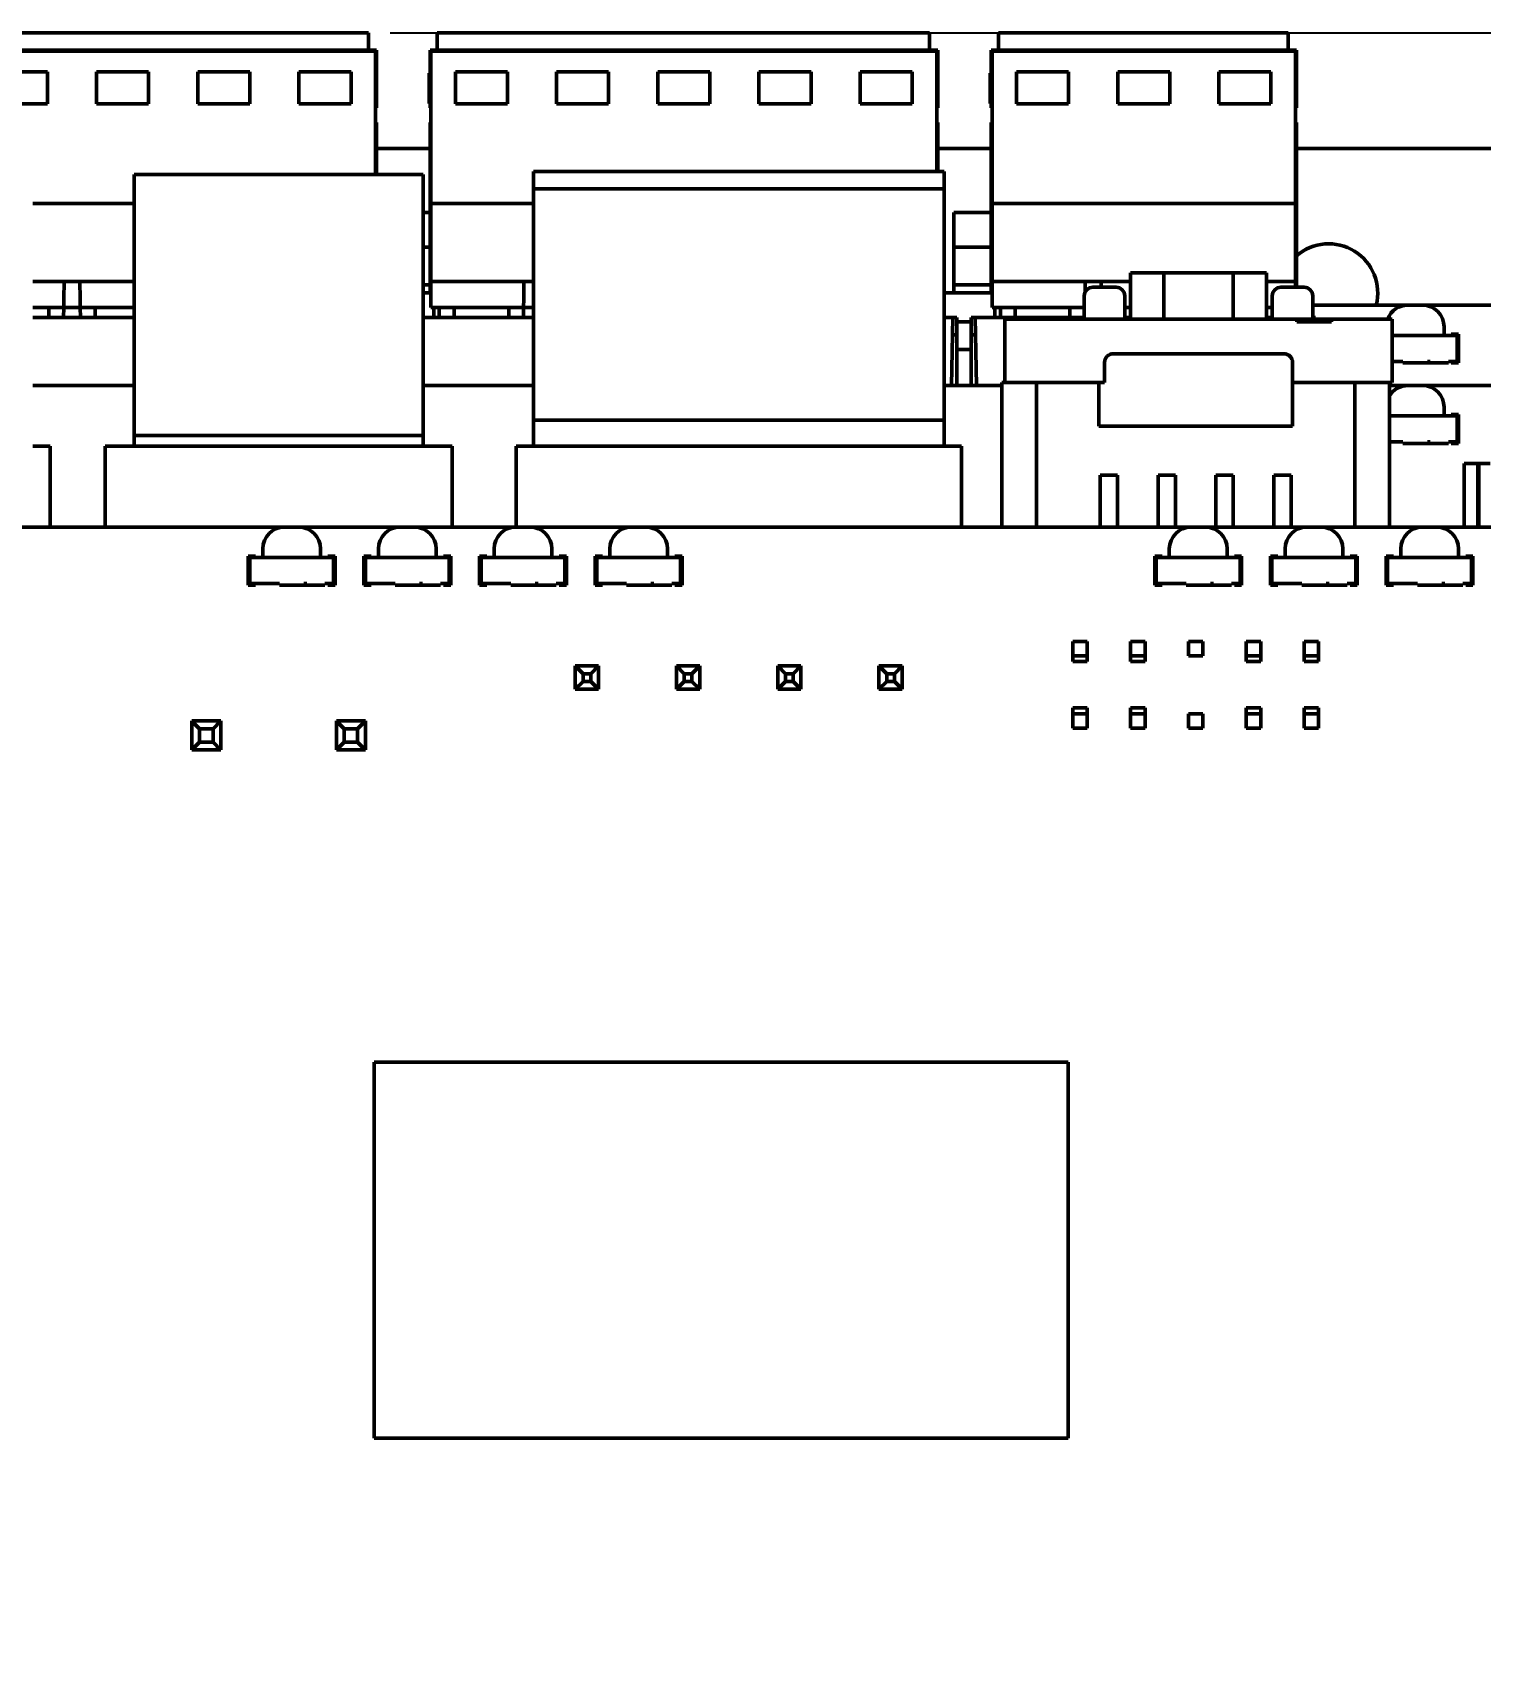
# Model space of a CAD drawing. Header units: millimetres. Extents: x 3137 to 5094, y 789 to 1822.
# Drawn here: x 3795.6 to 3845.6, y 1377.9 to 1434.6 of the extents above; entities that cross this region are included whole.
import ezdxf

# ---------------------------------------------------------------- set-up
doc = ezdxf.new("R2010")
doc.units = ezdxf.units.MM
doc.header["$LTSCALE"] = 1.8
doc.layers.add('외형선(ISO)', color=7, linetype='Continuous', lineweight=50)
doc.layers.add('치수(ISO)', color=7, linetype='Continuous', lineweight=25)
doc.styles.add('레이블 문자 (JIS)', font='')
doc.styles.get('레이블 문자 (JIS)').set_extended_font_data('Gulim')
doc.dimstyles.new('복사 대상기본값 (JIS)', dxfattribs={"dimscale": 1.5, "dimtxt": 3, "dimasz": 2, "dimexe": 1, "dimexo": 0.5, "dimgap": 0.8, "dimtad": 1, "dimdsep": 46, "dimtxsty": '레이블 문자 (JIS)', "dimblk": 'Filled-1', "dimcen": 0.09, "dimdle": 10, "dimclrd": 256, "dimclre": 256, "dimclrt": 256, "dimazin": 2, "dimtfac": 0.666667, "dimtmove": 0, "dimatfit": 3, "dimldrblk": 'OPEN', "dimfxl": 1, "dimtolj": 1, "dimtzin": 0, "dimlwd": -1, "dimlwe": -1, "dimarcsym": 0})

# ---------------------------------------------------------------- blocks, each defined once
blk = doc.blocks.new('Filled-1')
at = {"color": 0}
for p, q in [((0, 0), (-1, 0.1)), ((-1, 0.1), (-1, -0.1)), ((-1, 0), (0, 0)), ((-1, -0.1), (0, 0))]:
    blk.add_line(p, q, dxfattribs=at)
at = {"color": 0, "flags": 128}
blk.add_lwpolyline([(-1, -0.1), (0, 0), (-1, 0.1), (-1, -0.1)], dxfattribs=at)
at = {"color": 0}
blk.add_solid([(-1, -0.1), (0, 0), (-1, 0.1), (-1, -0.1)], dxfattribs=at)
blk = doc.blocks.new('*D730')
at = {"layer": 'Defpoints', "color": 0}
for p in [(3807.193, 1434.58), (3854.188, 1324.681), (3890.823, 1324.681)]:
    blk.add_point(p, dxfattribs=at)
at = {"layer": '치수(ISO)'}
for p, q in [((3807.943, 1434.58), (3892.323, 1434.58)), ((3890.823, 1431.58), (3890.823, 1327.681)), ((3854.938, 1324.681), (3892.323, 1324.681))]:
    blk.add_line(p, q, dxfattribs=at)
at = {"layer": '치수(ISO)', "linetype": 'ByBlock', "xscale": 3, "yscale": 3, "zscale": 3}
for p, rotation in [((3890.823, 1434.58), 90), ((3890.823, 1324.681), 270)]:
    blk.add_blockref('Filled-1', p, dxfattribs=dict(at, rotation=rotation))
at = {"layer": '치수(ISO)', "insert": (3880.113, 1379.63), "char_height": 15, "attachment_point": 5, "rotation": 90, "style": '레이블 문자 (JIS)'}
blk.add_mtext('\\A1;109.9', dxfattribs=at)
blk = doc.blocks.new('_Open')
at = {"color": 0, "linetype": 'ByBlock', "lineweight": -2}
for p, q in [((-1, 0.167), (0, 0)), ((-1, -0.167), (0, 0)), ((0, 0), (-1, 0))]:
    blk.add_line(p, q, dxfattribs=at)

msp = doc.modelspace()

# ---------------------------------------------------------------- linework, layer by layer
at = {"layer": '외형선(ISO)'}
for p, q in [((3807.193, 1434.58), (3786.668, 1434.58)), ((3807.193, 1434.58), (3807.193, 1434.28)), ((3809.573, 1434.58), (3809.573, 1434.28)), ((3826.598, 1434.58), (3809.573, 1434.58)), ((3826.598, 1434.58), (3826.598, 1434.28)), ((3828.978, 1434.58), (3828.978, 1434.28)), ((3839.003, 1434.58), (3828.978, 1434.58)), ((3839.003, 1434.58), (3839.003, 1434.28)), ((3807.443, 1433.98), (3786.448, 1433.98)), ((3807.443, 1433.949), (3786.448, 1433.949)), ((3807.193, 1434.28), (3807.193, 1433.98)), ((3807.443, 1433.98), (3807.443, 1433.949)), ((3807.473, 1433.98), (3807.443, 1433.98)), ((3807.443, 1429.681), (3807.443, 1433.949)), ((3807.473, 1432.481), (3807.473, 1433.98)), ((3809.353, 1433.98), (3809.323, 1433.98)), ((3809.323, 1433.98), (3809.323, 1432.481)), ((3826.848, 1433.98), (3809.353, 1433.98)), ((3809.353, 1433.98), (3809.353, 1433.949)), ((3826.848, 1433.949), (3809.353, 1433.949)), ((3809.353, 1433.949), (3809.353, 1428.681)), ((3809.573, 1434.28), (3809.573, 1433.98)), ((3826.598, 1434.28), (3826.598, 1433.98)), ((3826.848, 1433.98), (3826.848, 1433.949)), ((3826.878, 1433.98), (3826.848, 1433.98)), ((3826.848, 1429.781), (3826.848, 1433.949)), ((3826.878, 1432.481), (3826.878, 1433.98)), ((3828.758, 1433.98), (3828.728, 1433.98)), ((3828.728, 1433.98), (3828.728, 1432.481)), ((3839.253, 1433.98), (3828.758, 1433.98)), ((3828.758, 1433.98), (3828.758, 1433.949)), ((3839.253, 1433.949), (3828.758, 1433.949)), ((3828.758, 1433.949), (3828.758, 1428.681)), ((3828.978, 1434.28), (3828.978, 1433.98)), ((3839.003, 1434.28), (3839.003, 1433.98)), ((3839.253, 1433.98), (3839.253, 1433.949)), ((3839.283, 1433.98), (3839.253, 1433.98)), ((3839.253, 1428.681), (3839.253, 1433.949)), ((3839.283, 1432.481), (3839.283, 1433.98)), ((3794.293, 1433.234), (3796.093, 1433.234)), ((3796.093, 1433.234), (3796.093, 1432.128)), ((3797.793, 1433.234), (3799.593, 1433.234)), ((3797.793, 1432.128), (3797.793, 1433.234)), ((3799.593, 1433.234), (3799.593, 1432.128)), ((3801.293, 1433.234), (3803.093, 1433.234)), ((3801.293, 1432.128), (3801.293, 1433.234)), ((3803.093, 1433.234), (3803.093, 1432.128)), ((3804.793, 1433.234), (3806.593, 1433.234)), ((3804.793, 1432.128), (3804.793, 1433.234)), ((3806.593, 1433.234), (3806.593, 1432.128)), ((3809.293, 1433.18), (3809.293, 1432.98)), ((3809.323, 1433.18), (3809.293, 1433.18)), ((3809.293, 1432.98), (3809.293, 1432.333)), ((3810.203, 1432.128), (3810.203, 1433.234)), ((3810.203, 1433.234), (3811.998, 1433.234)), ((3811.998, 1433.234), (3811.998, 1432.128)), ((3813.698, 1433.234), (3815.498, 1433.234)), ((3813.698, 1432.128), (3813.698, 1433.234)), ((3815.498, 1433.234), (3815.498, 1432.128)), ((3817.198, 1433.234), (3818.998, 1433.234)), ((3817.198, 1432.128), (3817.198, 1433.234)), ((3818.998, 1433.234), (3818.998, 1432.128)), ((3820.698, 1433.234), (3822.498, 1433.234)), ((3820.698, 1432.128), (3820.698, 1433.234)), ((3822.498, 1433.234), (3822.498, 1432.128)), ((3824.198, 1433.234), (3825.998, 1433.234)), ((3824.198, 1432.128), (3824.198, 1433.234)), ((3825.998, 1433.234), (3825.998, 1432.128)), ((3828.698, 1433.18), (3828.698, 1432.98)), ((3828.728, 1433.18), (3828.698, 1433.18)), ((3828.698, 1432.98), (3828.698, 1432.333)), ((3829.608, 1432.128), (3829.608, 1433.234)), ((3829.608, 1433.234), (3831.403, 1433.234)), ((3831.403, 1433.234), (3831.403, 1432.128)), ((3833.103, 1433.234), (3834.903, 1433.234)), ((3833.103, 1432.128), (3833.103, 1433.234)), ((3834.903, 1433.234), (3834.903, 1432.128)), ((3836.603, 1433.234), (3838.403, 1433.234)), ((3836.603, 1432.128), (3836.603, 1433.234)), ((3838.403, 1433.234), (3838.403, 1432.128)), ((3807.473, 1432.481), (3807.443, 1432.481)), ((3807.473, 1432.481), (3807.473, 1431.981)), ((3809.293, 1432.333), (3809.293, 1432.133)), ((3809.353, 1432.481), (3809.323, 1432.481)), ((3809.323, 1431.981), (3809.323, 1432.481)), ((3826.878, 1432.481), (3826.848, 1432.481)), ((3826.878, 1432.481), (3826.878, 1431.981)), ((3828.698, 1432.333), (3828.698, 1432.133)), ((3828.758, 1432.481), (3828.728, 1432.481)), ((3828.728, 1431.981), (3828.728, 1432.481)), ((3839.283, 1432.481), (3839.253, 1432.481)), ((3839.283, 1432.481), (3839.283, 1431.981)), ((3796.093, 1432.128), (3794.293, 1432.128)), ((3799.593, 1432.128), (3797.793, 1432.128)), ((3803.093, 1432.128), (3801.293, 1432.128)), ((3806.593, 1432.128), (3804.793, 1432.128)), ((3807.473, 1431.981), (3807.443, 1431.981)), ((3809.323, 1432.133), (3809.293, 1432.133)), ((3809.353, 1431.981), (3809.323, 1431.981)), ((3811.998, 1432.128), (3810.203, 1432.128)), ((3815.498, 1432.128), (3813.698, 1432.128)), ((3818.998, 1432.128), (3817.198, 1432.128)), ((3822.498, 1432.128), (3820.698, 1432.128)), ((3825.998, 1432.128), (3824.198, 1432.128)), ((3826.878, 1431.981), (3826.848, 1431.981)), ((3828.728, 1432.133), (3828.698, 1432.133)), ((3828.758, 1431.981), (3828.728, 1431.981)), ((3831.403, 1432.128), (3829.608, 1432.128)), ((3834.903, 1432.128), (3833.103, 1432.128)), ((3838.403, 1432.128), (3836.603, 1432.128)), ((3839.283, 1431.981), (3839.253, 1431.981)), ((3807.443, 1431.481), (3807.473, 1431.481)), ((3807.473, 1430.981), (3807.473, 1431.481)), ((3809.323, 1431.481), (3809.323, 1430.981)), ((3809.323, 1431.481), (3809.353, 1431.481)), ((3826.848, 1431.481), (3826.878, 1431.481)), ((3826.878, 1430.981), (3826.878, 1431.481)), ((3828.728, 1431.481), (3828.728, 1430.981)), ((3828.728, 1431.481), (3828.758, 1431.481)), ((3839.253, 1431.481), (3839.283, 1431.481)), ((3839.283, 1430.981), (3839.283, 1431.481)), ((3807.473, 1430.981), (3807.473, 1429.681)), ((3809.323, 1430.581), (3807.473, 1430.581)), ((3809.323, 1426.081), (3809.323, 1430.981)), ((3826.878, 1430.981), (3826.878, 1429.781)), ((3828.728, 1430.581), (3826.878, 1430.581)), ((3828.728, 1426.081), (3828.728, 1430.981)), ((3839.283, 1430.981), (3839.283, 1426.081)), ((3852.096, 1430.581), (3839.283, 1430.581)), ((3799.088, 1429.681), (3799.088, 1420.651)), ((3799.088, 1429.681), (3809.088, 1429.681)), ((3809.088, 1420.651), (3809.088, 1429.681)), ((3812.898, 1429.781), (3812.898, 1429.481)), ((3827.098, 1429.781), (3812.898, 1429.781)), ((3812.898, 1429.481), (3812.898, 1429.181)), ((3827.098, 1429.781), (3827.098, 1429.481)), ((3827.098, 1429.481), (3827.098, 1429.181)), ((3812.898, 1429.181), (3812.898, 1421.181)), ((3827.098, 1429.181), (3812.898, 1429.181)), ((3827.098, 1429.181), (3827.098, 1421.181)), ((3799.088, 1428.681), (3795.588, 1428.681)), ((3809.088, 1428.361), (3809.323, 1428.361)), ((3812.898, 1428.681), (3809.353, 1428.681)), ((3809.353, 1428.681), (3809.353, 1426)), ((3827.438, 1428.361), (3828.728, 1428.361)), ((3827.438, 1427.161), (3827.438, 1428.361)), ((3839.253, 1428.681), (3828.758, 1428.681)), ((3828.758, 1428.681), (3828.758, 1426)), ((3839.253, 1426), (3839.253, 1428.681)), ((3809.088, 1427.161), (3809.323, 1427.161)), ((3827.438, 1427.161), (3828.728, 1427.161)), ((3827.438, 1425.861), (3827.438, 1427.161)), ((3799.088, 1425.981), (3795.588, 1425.981)), ((3796.66, 1425.381), (3796.668, 1425.981)), ((3797.218, 1425.981), (3797.226, 1425.381)), ((3809.323, 1425.581), (3809.323, 1426.081)), ((3809.353, 1426), (3809.353, 1425.981)), ((3812.898, 1425.981), (3809.353, 1425.981)), ((3809.353, 1425.981), (3809.353, 1425.381)), ((3812.565, 1425.381), (3812.573, 1425.981)), ((3828.728, 1425.581), (3828.728, 1426.081)), ((3828.758, 1426), (3828.758, 1425.981)), ((3833.548, 1425.981), (3828.758, 1425.981)), ((3828.758, 1425.981), (3828.758, 1425.381)), ((3831.973, 1425.6), (3831.978, 1425.981)), ((3832.528, 1425.981), (3832.531, 1425.781)), ((3833.548, 1424.681), (3833.548, 1426.281)), ((3834.698, 1426.281), (3833.548, 1426.281)), ((3834.698, 1424.681), (3834.698, 1426.281)), ((3837.098, 1426.281), (3834.698, 1426.281)), ((3837.098, 1424.681), (3837.098, 1426.281)), ((3838.248, 1426.281), (3837.098, 1426.281)), ((3838.248, 1424.681), (3838.248, 1426.281)), ((3839.253, 1425.981), (3838.248, 1425.981)), ((3839.253, 1426), (3839.253, 1425.981)), ((3839.253, 1425.781), (3839.253, 1425.981)), ((3839.283, 1425.781), (3839.283, 1426.081)), ((3809.323, 1425.861), (3809.088, 1425.861)), ((3809.088, 1425.581), (3809.353, 1425.581)), ((3809.353, 1425.581), (3809.323, 1425.581)), ((3827.098, 1425.581), (3828.758, 1425.581)), ((3827.438, 1425.861), (3828.728, 1425.861)), ((3827.438, 1425.861), (3827.438, 1425.581)), ((3828.758, 1425.581), (3828.728, 1425.581)), ((3831.948, 1424.681), (3831.948, 1425.481)), ((3833.048, 1425.781), (3832.248, 1425.781)), ((3833.348, 1424.681), (3833.348, 1425.481)), ((3838.448, 1424.681), (3838.448, 1425.481)), ((3838.748, 1425.781), (3839.548, 1425.781)), ((3839.848, 1424.681), (3839.848, 1425.481)), ((3796.656, 1425.081), (3795.588, 1425.081)), ((3796.142, 1425.081), (3796.142, 1424.731)), ((3796.651, 1424.731), (3796.656, 1425.081)), ((3796.656, 1425.081), (3796.66, 1425.381)), ((3797.23, 1425.081), (3796.656, 1425.081)), ((3797.226, 1425.381), (3797.23, 1425.081)), ((3797.23, 1425.081), (3797.235, 1424.731)), ((3799.088, 1425.081), (3797.23, 1425.081)), ((3797.744, 1425.081), (3797.744, 1424.731)), ((3809.353, 1425.381), (3809.353, 1425.081)), ((3812.561, 1425.081), (3809.353, 1425.081)), ((3809.453, 1424.731), (3809.453, 1425.081)), ((3809.64, 1425.081), (3809.645, 1424.731)), ((3810.154, 1425.081), (3810.154, 1424.731)), ((3812.047, 1425.081), (3812.047, 1424.731)), ((3812.556, 1424.731), (3812.561, 1425.081)), ((3812.561, 1425.081), (3812.565, 1425.381)), ((3812.898, 1425.081), (3812.561, 1425.081)), ((3828.758, 1425.381), (3828.758, 1425.081)), ((3831.948, 1425.081), (3828.758, 1425.081)), ((3828.858, 1424.731), (3828.858, 1425.081)), ((3829.045, 1425.081), (3829.05, 1424.731)), ((3829.559, 1425.081), (3829.559, 1424.731)), ((3831.452, 1425.081), (3831.452, 1424.731)), ((3833.548, 1425.081), (3833.348, 1425.081)), ((3838.448, 1425.081), (3838.248, 1425.081)), ((3843.138, 1425.161), (3839.848, 1425.161)), ((3843.138, 1425.161), (3843.638, 1425.161)), ((3847.638, 1425.161), (3843.638, 1425.161)), ((3795.588, 1424.731), (3799.088, 1424.731)), ((3809.088, 1424.731), (3812.898, 1424.731)), ((3827.098, 1424.731), (3827.398, 1424.731)), ((3827.357, 1422.381), (3827.398, 1424.731)), ((3827.538, 1424.731), (3827.398, 1424.731)), ((3827.538, 1424.731), (3827.538, 1424.131)), ((3827.538, 1424.581), (3828.038, 1424.581)), ((3828.038, 1424.731), (3828.038, 1424.131)), ((3828.177, 1424.731), (3828.038, 1424.731)), ((3828.177, 1424.731), (3828.218, 1422.381)), ((3828.177, 1424.731), (3831.948, 1424.731)), ((3829.198, 1422.481), (3829.198, 1424.681)), ((3830.098, 1424.681), (3829.198, 1424.681)), ((3839.298, 1424.681), (3830.098, 1424.681)), ((3833.348, 1424.731), (3833.548, 1424.731)), ((3838.248, 1424.731), (3838.448, 1424.731)), ((3839.898, 1424.681), (3839.298, 1424.681)), ((3839.298, 1424.681), (3839.298, 1424.581)), ((3839.298, 1424.581), (3840.498, 1424.581)), ((3839.938, 1424.731), (3839.848, 1424.731)), ((3840.498, 1424.681), (3839.898, 1424.681)), ((3839.898, 1424.681), (3839.898, 1424.581)), ((3839.938, 1424.731), (3839.938, 1424.681)), ((3841.698, 1424.681), (3840.498, 1424.681)), ((3840.498, 1424.681), (3840.498, 1424.581)), ((3842.598, 1424.681), (3841.698, 1424.681)), ((3842.598, 1424.681), (3842.598, 1422.481)), ((3844.388, 1424.411), (3844.388, 1424.111)), ((3827.538, 1424.131), (3827.388, 1424.131)), ((3827.538, 1424.131), (3827.538, 1422.381)), ((3828.038, 1424.131), (3828.038, 1422.381)), ((3828.188, 1424.131), (3828.038, 1424.131)), ((3842.598, 1424.111), (3844.638, 1424.111)), ((3844.638, 1424.161), (3844.638, 1424.111)), ((3844.638, 1424.161), (3844.888, 1424.161)), ((3844.838, 1424.111), (3844.638, 1424.111)), ((3844.838, 1423.211), (3844.838, 1424.111)), ((3844.888, 1424.161), (3844.888, 1423.161)), ((3827.538, 1423.625), (3828.038, 1423.625)), ((3832.648, 1422.481), (3832.648, 1423.181)), ((3838.848, 1423.481), (3832.948, 1423.481)), ((3839.148, 1422.481), (3839.148, 1423.181)), ((3842.966, 1423.211), (3842.598, 1423.211)), ((3842.966, 1423.161), (3842.966, 1423.211)), ((3842.966, 1423.161), (3843.81, 1423.161)), ((3843.911, 1423.211), (3843.81, 1423.211)), ((3843.81, 1423.211), (3843.81, 1423.161)), ((3843.911, 1423.161), (3843.81, 1423.161)), ((3843.911, 1423.161), (3843.911, 1423.211)), ((3844.538, 1423.161), (3843.911, 1423.161)), ((3844.638, 1423.211), (3844.538, 1423.211)), ((3844.538, 1423.211), (3844.538, 1423.161)), ((3844.638, 1423.211), (3844.638, 1423.161)), ((3844.638, 1423.211), (3844.838, 1423.211)), ((3844.888, 1423.161), (3844.638, 1423.161)), ((3799.088, 1422.381), (3795.588, 1422.381)), ((3812.898, 1422.381), (3809.088, 1422.381)), ((3829.098, 1422.381), (3827.098, 1422.381)), ((3829.098, 1422.481), (3829.098, 1417.481)), ((3829.098, 1422.481), (3830.298, 1422.481)), ((3830.298, 1422.481), (3830.298, 1417.481)), ((3832.448, 1422.481), (3830.298, 1422.481)), ((3832.448, 1422.481), (3832.448, 1420.981)), ((3832.648, 1422.481), (3832.448, 1422.481)), ((3841.298, 1422.481), (3839.148, 1422.481)), ((3839.148, 1422.481), (3839.148, 1420.981)), ((3841.298, 1422.481), (3841.298, 1417.481)), ((3841.298, 1422.481), (3842.498, 1422.481)), ((3842.498, 1422.481), (3842.498, 1417.481)), ((3842.498, 1422.481), (3842.598, 1422.481)), ((3843.138, 1422.381), (3842.498, 1422.381)), ((3843.138, 1422.381), (3843.638, 1422.381)), ((3847.638, 1422.381), (3843.638, 1422.381)), ((3844.388, 1421.631), (3844.388, 1421.331)), ((3827.098, 1421.181), (3812.898, 1421.181)), ((3812.898, 1421.181), (3812.898, 1420.581)), ((3827.098, 1421.181), (3827.098, 1420.581)), ((3832.448, 1420.981), (3839.148, 1420.981)), ((3842.498, 1421.331), (3844.638, 1421.331)), ((3844.638, 1421.381), (3844.638, 1421.331)), ((3844.638, 1421.381), (3844.888, 1421.381)), ((3844.838, 1421.331), (3844.638, 1421.331)), ((3844.838, 1420.431), (3844.838, 1421.331)), ((3844.888, 1421.381), (3844.888, 1420.381)), ((3799.088, 1420.651), (3809.088, 1420.651)), ((3799.088, 1420.281), (3799.088, 1420.651)), ((3809.088, 1420.651), (3809.088, 1420.281)), ((3812.898, 1420.581), (3812.898, 1420.281)), ((3827.098, 1420.581), (3827.098, 1420.281)), ((3842.966, 1420.431), (3842.498, 1420.431)), ((3842.966, 1420.381), (3842.966, 1420.431)), ((3842.966, 1420.381), (3843.81, 1420.381)), ((3843.911, 1420.431), (3843.81, 1420.431)), ((3843.81, 1420.431), (3843.81, 1420.381)), ((3843.911, 1420.381), (3843.81, 1420.381)), ((3843.911, 1420.381), (3843.911, 1420.431)), ((3844.538, 1420.381), (3843.911, 1420.381)), ((3844.638, 1420.431), (3844.538, 1420.431)), ((3844.538, 1420.431), (3844.538, 1420.381)), ((3844.638, 1420.431), (3844.638, 1420.381)), ((3844.638, 1420.431), (3844.838, 1420.431)), ((3844.888, 1420.381), (3844.638, 1420.381)), ((3796.188, 1420.281), (3795.588, 1420.281)), ((3796.188, 1417.481), (3796.188, 1420.281)), ((3798.088, 1420.281), (3810.088, 1420.281)), ((3798.088, 1420.281), (3798.088, 1417.481)), ((3810.088, 1420.281), (3810.088, 1417.481)), ((3812.898, 1420.281), (3812.298, 1420.281)), ((3812.298, 1420.281), (3812.298, 1417.481)), ((3827.098, 1420.281), (3812.898, 1420.281)), ((3827.698, 1420.281), (3827.098, 1420.281)), ((3827.698, 1417.481), (3827.698, 1420.281)), ((3832.498, 1419.281), (3832.498, 1417.481)), ((3832.498, 1419.281), (3833.098, 1419.281)), ((3833.098, 1419.281), (3833.098, 1417.481)), ((3834.498, 1419.281), (3834.498, 1417.481)), ((3834.498, 1419.281), (3835.098, 1419.281)), ((3835.098, 1419.281), (3835.098, 1417.481)), ((3836.498, 1419.281), (3836.498, 1417.481)), ((3836.498, 1419.281), (3837.098, 1419.281)), ((3837.098, 1419.281), (3837.098, 1417.481)), ((3838.498, 1419.281), (3838.498, 1417.481)), ((3838.498, 1419.281), (3839.098, 1419.281)), ((3839.098, 1419.281), (3839.098, 1417.481)), ((3845.089, 1419.681), (3845.089, 1417.481)), ((3845.089, 1419.681), (3845.208, 1419.681)), ((3845.561, 1419.681), (3845.208, 1419.681)), ((3845.561, 1419.681), (3845.561, 1417.481)), ((3845.561, 1419.681), (3845.589, 1419.681)), ((3845.589, 1419.681), (3845.589, 1417.481)), ((3845.589, 1419.681), (3845.985, 1419.681)), ((3804.288, 1417.481), (3764.388, 1417.481)), ((3804.288, 1417.481), (3804.788, 1417.481)), ((3808.288, 1417.481), (3804.788, 1417.481)), ((3808.288, 1417.481), (3808.788, 1417.481)), ((3812.288, 1417.481), (3808.788, 1417.481)), ((3812.288, 1417.481), (3812.788, 1417.481)), ((3816.288, 1417.481), (3812.788, 1417.481)), ((3816.288, 1417.481), (3816.788, 1417.481)), ((3835.638, 1417.481), (3816.788, 1417.481)), ((3835.638, 1417.481), (3836.138, 1417.481)), ((3839.638, 1417.481), (3836.138, 1417.481)), ((3839.638, 1417.481), (3840.138, 1417.481)), ((3843.638, 1417.481), (3840.138, 1417.481)), ((3843.638, 1417.481), (3844.138, 1417.481)), ((3844.886, 1417.481), (3844.137, 1417.481)), ((3847.638, 1417.481), (3844.138, 1417.481)), ((3844.886, 1417.481), (3845.492, 1417.481)), ((3845.492, 1417.481), (3845.492, 1417.481)), ((3803.038, 1415.481), (3803.038, 1416.481)), ((3803.038, 1416.481), (3803.288, 1416.481)), ((3803.288, 1416.431), (3803.088, 1416.431)), ((3803.088, 1416.431), (3803.088, 1415.531)), ((3803.288, 1416.431), (3803.288, 1416.481)), ((3803.288, 1416.431), (3805.788, 1416.431)), ((3803.538, 1416.431), (3803.538, 1416.731)), ((3805.538, 1416.731), (3805.538, 1416.431)), ((3805.788, 1416.481), (3805.788, 1416.431)), ((3805.788, 1416.481), (3806.038, 1416.481)), ((3805.988, 1416.431), (3805.788, 1416.431)), ((3805.988, 1415.531), (3805.988, 1416.431)), ((3806.038, 1416.481), (3806.038, 1415.481)), ((3807.038, 1415.481), (3807.038, 1416.481)), ((3807.038, 1416.481), (3807.288, 1416.481)), ((3807.288, 1416.431), (3807.088, 1416.431)), ((3807.088, 1416.431), (3807.088, 1415.531)), ((3807.288, 1416.431), (3807.288, 1416.481)), ((3807.288, 1416.431), (3809.788, 1416.431)), ((3807.538, 1416.431), (3807.538, 1416.731)), ((3809.538, 1416.731), (3809.538, 1416.431)), ((3809.788, 1416.481), (3809.788, 1416.431)), ((3809.788, 1416.481), (3810.038, 1416.481)), ((3809.988, 1416.431), (3809.788, 1416.431)), ((3809.988, 1415.531), (3809.988, 1416.431)), ((3810.038, 1416.481), (3810.038, 1415.481)), ((3811.038, 1415.481), (3811.038, 1416.481)), ((3811.038, 1416.481), (3811.288, 1416.481)), ((3811.288, 1416.431), (3811.088, 1416.431)), ((3811.088, 1416.431), (3811.088, 1415.531)), ((3811.288, 1416.431), (3811.288, 1416.481)), ((3811.288, 1416.431), (3813.788, 1416.431)), ((3811.538, 1416.431), (3811.538, 1416.731)), ((3813.538, 1416.731), (3813.538, 1416.431)), ((3813.788, 1416.481), (3813.788, 1416.431)), ((3813.788, 1416.481), (3814.038, 1416.481)), ((3813.988, 1416.431), (3813.788, 1416.431)), ((3813.988, 1415.531), (3813.988, 1416.431)), ((3814.038, 1416.481), (3814.038, 1415.481)), ((3815.038, 1415.481), (3815.038, 1416.481)), ((3815.038, 1416.481), (3815.288, 1416.481)), ((3815.288, 1416.431), (3815.088, 1416.431)), ((3815.088, 1416.431), (3815.088, 1415.531)), ((3815.288, 1416.431), (3815.288, 1416.481)), ((3815.288, 1416.431), (3817.788, 1416.431)), ((3815.538, 1416.431), (3815.538, 1416.731)), ((3817.538, 1416.731), (3817.538, 1416.431)), ((3817.788, 1416.481), (3817.788, 1416.431)), ((3817.788, 1416.481), (3818.038, 1416.481)), ((3817.988, 1416.431), (3817.788, 1416.431)), ((3817.988, 1415.531), (3817.988, 1416.431)), ((3818.038, 1416.481), (3818.038, 1415.481)), ((3834.388, 1415.481), (3834.388, 1416.481)), ((3834.388, 1416.481), (3834.638, 1416.481)), ((3834.638, 1416.431), (3834.438, 1416.431)), ((3834.438, 1416.431), (3834.438, 1415.531)), ((3834.638, 1416.431), (3834.638, 1416.481)), ((3834.638, 1416.431), (3837.138, 1416.431)), ((3834.888, 1416.431), (3834.888, 1416.731)), ((3836.888, 1416.731), (3836.888, 1416.431)), ((3837.138, 1416.481), (3837.138, 1416.431)), ((3837.138, 1416.481), (3837.388, 1416.481)), ((3837.338, 1416.431), (3837.138, 1416.431)), ((3837.338, 1415.531), (3837.338, 1416.431)), ((3837.388, 1416.481), (3837.388, 1415.481)), ((3838.388, 1415.481), (3838.388, 1416.481)), ((3838.388, 1416.481), (3838.638, 1416.481)), ((3838.638, 1416.431), (3838.438, 1416.431)), ((3838.438, 1416.431), (3838.438, 1415.531)), ((3838.638, 1416.431), (3838.638, 1416.481)), ((3838.638, 1416.431), (3841.138, 1416.431)), ((3838.888, 1416.431), (3838.888, 1416.731)), ((3840.888, 1416.731), (3840.888, 1416.431)), ((3841.138, 1416.481), (3841.138, 1416.431)), ((3841.138, 1416.481), (3841.388, 1416.481)), ((3841.338, 1416.431), (3841.138, 1416.431)), ((3841.338, 1415.531), (3841.338, 1416.431)), ((3841.388, 1416.481), (3841.388, 1415.481)), ((3842.388, 1415.481), (3842.388, 1416.481)), ((3842.388, 1416.481), (3842.638, 1416.481)), ((3842.638, 1416.431), (3842.438, 1416.431)), ((3842.438, 1416.431), (3842.438, 1415.531)), ((3842.638, 1416.431), (3842.638, 1416.481)), ((3842.638, 1416.431), (3845.138, 1416.431)), ((3842.888, 1416.431), (3842.888, 1416.731)), ((3844.888, 1416.731), (3844.888, 1416.431)), ((3845.138, 1416.481), (3845.138, 1416.431)), ((3845.138, 1416.481), (3845.388, 1416.481)), ((3845.338, 1416.431), (3845.138, 1416.431)), ((3845.338, 1415.531), (3845.338, 1416.431)), ((3845.388, 1416.481), (3845.388, 1415.481)), ((3803.288, 1415.481), (3803.038, 1415.481)), ((3803.088, 1415.531), (3803.288, 1415.531)), ((3803.288, 1415.481), (3803.288, 1415.531)), ((3804.116, 1415.531), (3803.288, 1415.531)), ((3804.116, 1415.481), (3804.116, 1415.531)), ((3804.116, 1415.481), (3804.96, 1415.481)), ((3805.061, 1415.531), (3804.96, 1415.531)), ((3804.96, 1415.531), (3804.96, 1415.481)), ((3805.061, 1415.481), (3804.96, 1415.481)), ((3805.061, 1415.481), (3805.061, 1415.531)), ((3805.688, 1415.481), (3805.061, 1415.481)), ((3805.788, 1415.531), (3805.688, 1415.531)), ((3805.688, 1415.531), (3805.688, 1415.481)), ((3805.788, 1415.531), (3805.788, 1415.481)), ((3805.788, 1415.531), (3805.988, 1415.531)), ((3806.038, 1415.481), (3805.788, 1415.481)), ((3807.288, 1415.481), (3807.038, 1415.481)), ((3807.088, 1415.531), (3807.288, 1415.531)), ((3807.288, 1415.481), (3807.288, 1415.531)), ((3808.116, 1415.531), (3807.288, 1415.531)), ((3808.116, 1415.481), (3808.116, 1415.531)), ((3808.116, 1415.481), (3808.96, 1415.481)), ((3809.061, 1415.531), (3808.96, 1415.531)), ((3808.96, 1415.531), (3808.96, 1415.481)), ((3809.061, 1415.481), (3808.96, 1415.481)), ((3809.061, 1415.481), (3809.061, 1415.531)), ((3809.688, 1415.481), (3809.061, 1415.481)), ((3809.788, 1415.531), (3809.688, 1415.531)), ((3809.688, 1415.531), (3809.688, 1415.481)), ((3809.788, 1415.531), (3809.788, 1415.481)), ((3809.788, 1415.531), (3809.988, 1415.531)), ((3810.038, 1415.481), (3809.788, 1415.481)), ((3811.288, 1415.481), (3811.038, 1415.481)), ((3811.088, 1415.531), (3811.288, 1415.531)), ((3811.288, 1415.481), (3811.288, 1415.531)), ((3812.116, 1415.531), (3811.288, 1415.531)), ((3812.116, 1415.481), (3812.116, 1415.531)), ((3812.116, 1415.481), (3812.96, 1415.481)), ((3813.061, 1415.531), (3812.96, 1415.531)), ((3812.96, 1415.531), (3812.96, 1415.481)), ((3813.061, 1415.481), (3812.96, 1415.481)), ((3813.061, 1415.481), (3813.061, 1415.531)), ((3813.688, 1415.481), (3813.061, 1415.481)), ((3813.788, 1415.531), (3813.688, 1415.531)), ((3813.688, 1415.531), (3813.688, 1415.481)), ((3813.788, 1415.531), (3813.788, 1415.481)), ((3813.788, 1415.531), (3813.988, 1415.531)), ((3814.038, 1415.481), (3813.788, 1415.481)), ((3815.288, 1415.481), (3815.038, 1415.481)), ((3815.088, 1415.531), (3815.288, 1415.531)), ((3815.288, 1415.481), (3815.288, 1415.531)), ((3816.116, 1415.531), (3815.288, 1415.531)), ((3816.116, 1415.481), (3816.116, 1415.531)), ((3816.116, 1415.481), (3816.96, 1415.481)), ((3817.061, 1415.531), (3816.96, 1415.531)), ((3816.96, 1415.531), (3816.96, 1415.481)), ((3817.061, 1415.481), (3816.96, 1415.481)), ((3817.061, 1415.481), (3817.061, 1415.531)), ((3817.688, 1415.481), (3817.061, 1415.481)), ((3817.788, 1415.531), (3817.688, 1415.531)), ((3817.688, 1415.531), (3817.688, 1415.481)), ((3817.788, 1415.531), (3817.788, 1415.481)), ((3817.788, 1415.531), (3817.988, 1415.531)), ((3818.038, 1415.481), (3817.788, 1415.481)), ((3834.638, 1415.481), (3834.388, 1415.481)), ((3834.438, 1415.531), (3834.638, 1415.531)), ((3834.638, 1415.481), (3834.638, 1415.531)), ((3835.466, 1415.531), (3834.638, 1415.531)), ((3835.466, 1415.481), (3835.466, 1415.531)), ((3835.466, 1415.481), (3836.31, 1415.481)), ((3836.411, 1415.531), (3836.31, 1415.531)), ((3836.31, 1415.531), (3836.31, 1415.481)), ((3836.411, 1415.481), (3836.31, 1415.481)), ((3836.411, 1415.481), (3836.411, 1415.531)), ((3837.038, 1415.481), (3836.411, 1415.481)), ((3837.138, 1415.531), (3837.038, 1415.531)), ((3837.038, 1415.531), (3837.038, 1415.481)), ((3837.138, 1415.531), (3837.138, 1415.481)), ((3837.138, 1415.531), (3837.338, 1415.531)), ((3837.388, 1415.481), (3837.138, 1415.481)), ((3838.638, 1415.481), (3838.388, 1415.481)), ((3838.438, 1415.531), (3838.638, 1415.531)), ((3838.638, 1415.481), (3838.638, 1415.531)), ((3839.466, 1415.531), (3838.638, 1415.531)), ((3839.466, 1415.481), (3839.466, 1415.531)), ((3839.466, 1415.481), (3840.31, 1415.481)), ((3840.411, 1415.531), (3840.31, 1415.531)), ((3840.31, 1415.531), (3840.31, 1415.481)), ((3840.411, 1415.481), (3840.31, 1415.481)), ((3840.411, 1415.481), (3840.411, 1415.531)), ((3841.038, 1415.481), (3840.411, 1415.481)), ((3841.138, 1415.531), (3841.038, 1415.531)), ((3841.038, 1415.531), (3841.038, 1415.481)), ((3841.138, 1415.531), (3841.138, 1415.481)), ((3841.138, 1415.531), (3841.338, 1415.531)), ((3841.388, 1415.481), (3841.138, 1415.481)), ((3842.638, 1415.481), (3842.388, 1415.481)), ((3842.438, 1415.531), (3842.638, 1415.531)), ((3842.638, 1415.481), (3842.638, 1415.531)), ((3843.466, 1415.531), (3842.638, 1415.531)), ((3843.466, 1415.481), (3843.466, 1415.531)), ((3843.466, 1415.481), (3844.31, 1415.481)), ((3844.411, 1415.531), (3844.31, 1415.531)), ((3844.31, 1415.531), (3844.31, 1415.481)), ((3844.411, 1415.481), (3844.31, 1415.481)), ((3844.411, 1415.481), (3844.411, 1415.531)), ((3845.038, 1415.481), (3844.411, 1415.481)), ((3845.138, 1415.531), (3845.038, 1415.531)), ((3845.038, 1415.531), (3845.038, 1415.481)), ((3845.138, 1415.531), (3845.138, 1415.481)), ((3845.138, 1415.531), (3845.338, 1415.531)), ((3845.388, 1415.481), (3845.138, 1415.481)), ((3831.548, 1413.531), (3831.548, 1413.031)), ((3831.548, 1413.531), (3832.048, 1413.531)), ((3832.048, 1413.531), (3832.048, 1413.031)), ((3833.548, 1413.531), (3833.548, 1413.031)), ((3833.548, 1413.531), (3834.048, 1413.531)), ((3834.048, 1413.531), (3834.048, 1413.031)), ((3835.548, 1413.031), (3835.548, 1413.531)), ((3836.048, 1413.531), (3835.548, 1413.531)), ((3836.048, 1413.031), (3836.048, 1413.531)), ((3837.548, 1413.531), (3837.548, 1413.031)), ((3837.548, 1413.531), (3838.048, 1413.531)), ((3838.048, 1413.531), (3838.048, 1413.031)), ((3839.548, 1413.531), (3839.548, 1413.031)), ((3839.548, 1413.531), (3840.048, 1413.531)), ((3840.048, 1413.531), (3840.048, 1413.031)), ((3831.548, 1413.031), (3831.548, 1412.831)), ((3831.548, 1413.031), (3832.048, 1413.031)), ((3832.048, 1413.031), (3832.048, 1412.831)), ((3833.548, 1413.031), (3833.548, 1412.831)), ((3833.548, 1413.031), (3834.048, 1413.031)), ((3834.048, 1413.031), (3834.048, 1412.831)), ((3836.048, 1413.031), (3835.548, 1413.031)), ((3837.548, 1413.031), (3837.548, 1412.831)), ((3837.548, 1413.031), (3838.048, 1413.031)), ((3838.048, 1413.031), (3838.048, 1412.831)), ((3839.548, 1413.031), (3839.548, 1412.831)), ((3839.548, 1413.031), (3840.048, 1413.031)), ((3840.048, 1413.031), (3840.048, 1412.831)), ((3814.348, 1412.681), (3815.148, 1412.681)), ((3814.348, 1412.681), (3814.616, 1412.413)), ((3814.348, 1411.881), (3814.348, 1412.681)), ((3814.88, 1412.413), (3814.616, 1412.413)), ((3814.616, 1412.413), (3814.616, 1412.149)), ((3814.88, 1412.413), (3815.148, 1412.681)), ((3814.88, 1412.149), (3814.88, 1412.413)), ((3815.148, 1412.681), (3815.148, 1411.881)), ((3817.848, 1412.681), (3817.848, 1411.881)), ((3818.116, 1412.413), (3817.848, 1412.681)), ((3818.648, 1412.681), (3817.848, 1412.681)), ((3818.116, 1412.149), (3818.116, 1412.413)), ((3818.38, 1412.413), (3818.116, 1412.413)), ((3818.38, 1412.413), (3818.648, 1412.681)), ((3818.38, 1412.149), (3818.38, 1412.413)), ((3818.648, 1412.681), (3818.648, 1411.881)), ((3822.148, 1412.681), (3821.348, 1412.681)), ((3821.616, 1412.413), (3821.348, 1412.681)), ((3821.348, 1412.681), (3821.348, 1411.881)), ((3821.88, 1412.413), (3821.616, 1412.413)), ((3821.616, 1412.149), (3821.616, 1412.413)), ((3821.88, 1412.413), (3822.148, 1412.681)), ((3821.88, 1412.149), (3821.88, 1412.413)), ((3822.148, 1412.681), (3822.148, 1411.881)), ((3825.648, 1412.681), (3824.848, 1412.681)), ((3825.116, 1412.413), (3824.848, 1412.681)), ((3824.848, 1412.681), (3824.848, 1411.881)), ((3825.116, 1412.149), (3825.116, 1412.413)), ((3825.116, 1412.413), (3825.38, 1412.413)), ((3825.648, 1412.681), (3825.38, 1412.413)), ((3825.38, 1412.413), (3825.38, 1412.149)), ((3825.648, 1411.881), (3825.648, 1412.681)), ((3831.548, 1412.831), (3832.048, 1412.831)), ((3833.548, 1412.831), (3834.048, 1412.831)), ((3837.548, 1412.831), (3838.048, 1412.831)), ((3839.548, 1412.831), (3840.048, 1412.831)), ((3814.616, 1412.149), (3814.348, 1411.881)), ((3815.148, 1411.881), (3814.348, 1411.881)), ((3814.616, 1412.149), (3814.88, 1412.149)), ((3815.148, 1411.881), (3814.88, 1412.149)), ((3817.848, 1411.881), (3818.116, 1412.149)), ((3818.648, 1411.881), (3817.848, 1411.881)), ((3818.116, 1412.149), (3818.38, 1412.149)), ((3818.648, 1411.881), (3818.38, 1412.149)), ((3821.348, 1411.881), (3821.616, 1412.149)), ((3822.148, 1411.881), (3821.348, 1411.881)), ((3821.616, 1412.149), (3821.88, 1412.149)), ((3822.148, 1411.881), (3821.88, 1412.149)), ((3824.848, 1411.881), (3825.116, 1412.149)), ((3824.848, 1411.881), (3825.648, 1411.881)), ((3825.38, 1412.149), (3825.116, 1412.149)), ((3825.648, 1411.881), (3825.38, 1412.149)), ((3831.548, 1411.231), (3831.548, 1411.031)), ((3831.548, 1411.231), (3832.048, 1411.231)), ((3832.048, 1411.231), (3832.048, 1411.031)), ((3833.548, 1411.231), (3833.548, 1411.031)), ((3833.548, 1411.231), (3834.048, 1411.231)), ((3834.048, 1411.231), (3834.048, 1411.031)), ((3837.548, 1411.231), (3837.548, 1411.031)), ((3837.548, 1411.231), (3838.048, 1411.231)), ((3838.048, 1411.231), (3838.048, 1411.031)), ((3839.548, 1411.231), (3839.548, 1411.031)), ((3839.548, 1411.231), (3840.048, 1411.231)), ((3840.048, 1411.231), (3840.048, 1411.031)), ((3801.088, 1410.771), (3801.088, 1410.781)), ((3801.088, 1410.781), (3801.098, 1410.781)), ((3801.093, 1410.776), (3801.088, 1410.781)), ((3801.088, 1409.791), (3801.088, 1410.771)), ((3801.356, 1410.513), (3801.093, 1410.776)), ((3801.098, 1410.781), (3801.588, 1410.781)), ((3801.588, 1410.781), (3802.078, 1410.781)), ((3801.82, 1410.513), (3802.083, 1410.776)), ((3802.078, 1410.781), (3802.088, 1410.781)), ((3802.083, 1410.776), (3802.088, 1410.781)), ((3802.088, 1410.781), (3802.088, 1410.771)), ((3802.088, 1410.771), (3802.088, 1409.791)), ((3806.088, 1410.781), (3806.098, 1410.781)), ((3806.088, 1410.781), (3806.093, 1410.776)), ((3806.088, 1410.771), (3806.088, 1410.781)), ((3806.088, 1409.791), (3806.088, 1410.771)), ((3806.093, 1410.776), (3806.356, 1410.513)), ((3806.098, 1410.781), (3806.588, 1410.781)), ((3806.588, 1410.781), (3807.078, 1410.781)), ((3806.82, 1410.513), (3807.083, 1410.776)), ((3807.078, 1410.781), (3807.088, 1410.781)), ((3807.083, 1410.776), (3807.088, 1410.781)), ((3807.088, 1410.781), (3807.088, 1410.771)), ((3807.088, 1410.771), (3807.088, 1409.791)), ((3831.548, 1411.031), (3831.548, 1410.531)), ((3831.548, 1411.031), (3832.048, 1411.031)), ((3832.048, 1411.031), (3832.048, 1410.531)), ((3833.548, 1411.031), (3833.548, 1410.531)), ((3833.548, 1411.031), (3834.048, 1411.031)), ((3834.048, 1411.031), (3834.048, 1410.531)), ((3835.548, 1410.531), (3835.548, 1411.031)), ((3836.048, 1411.031), (3835.548, 1411.031)), ((3836.048, 1410.531), (3836.048, 1411.031)), ((3837.548, 1411.031), (3837.548, 1410.531)), ((3837.548, 1411.031), (3838.048, 1411.031)), ((3838.048, 1411.031), (3838.048, 1410.531)), ((3839.548, 1411.031), (3839.548, 1410.531)), ((3839.548, 1411.031), (3840.048, 1411.031)), ((3840.048, 1411.031), (3840.048, 1410.531)), ((3801.356, 1410.513), (3801.356, 1410.049)), ((3801.588, 1410.513), (3801.356, 1410.513)), ((3801.82, 1410.513), (3801.588, 1410.513)), ((3801.82, 1410.049), (3801.82, 1410.513)), ((3806.588, 1410.513), (3806.356, 1410.513)), ((3806.356, 1410.513), (3806.356, 1410.049)), ((3806.82, 1410.513), (3806.588, 1410.513)), ((3806.82, 1410.049), (3806.82, 1410.513)), ((3831.548, 1410.531), (3832.048, 1410.531)), ((3833.548, 1410.531), (3834.048, 1410.531)), ((3836.048, 1410.531), (3835.548, 1410.531)), ((3837.548, 1410.531), (3838.048, 1410.531)), ((3839.548, 1410.531), (3840.048, 1410.531)), ((3801.088, 1409.781), (3801.088, 1409.791)), ((3801.088, 1409.781), (3801.093, 1409.786)), ((3801.098, 1409.781), (3801.088, 1409.781)), ((3801.093, 1409.786), (3801.356, 1410.049)), ((3801.588, 1409.781), (3801.098, 1409.781)), ((3801.356, 1410.049), (3801.588, 1410.049)), ((3801.588, 1410.049), (3801.82, 1410.049)), ((3802.078, 1409.781), (3801.588, 1409.781)), ((3802.083, 1409.786), (3801.82, 1410.049)), ((3802.088, 1409.781), (3802.078, 1409.781)), ((3802.088, 1409.781), (3802.083, 1409.786)), ((3802.088, 1409.791), (3802.088, 1409.781)), ((3806.088, 1409.781), (3806.088, 1409.791)), ((3806.093, 1409.786), (3806.088, 1409.781)), ((3806.098, 1409.781), (3806.088, 1409.781)), ((3806.356, 1410.049), (3806.093, 1409.786)), ((3806.588, 1409.781), (3806.098, 1409.781)), ((3806.356, 1410.049), (3806.588, 1410.049)), ((3806.588, 1410.049), (3806.82, 1410.049)), ((3807.078, 1409.781), (3806.588, 1409.781)), ((3806.82, 1410.049), (3807.083, 1409.786)), ((3807.088, 1409.781), (3807.078, 1409.781)), ((3807.083, 1409.786), (3807.088, 1409.781)), ((3807.088, 1409.791), (3807.088, 1409.781)), ((3807.388, 1398.981), (3807.388, 1385.981)), ((3831.388, 1398.981), (3807.388, 1398.981)), ((3831.388, 1385.981), (3831.388, 1398.981)), ((3831.388, 1385.981), (3807.388, 1385.981))]:
    msp.add_line(p, q, dxfattribs=at)
for centre, radius, start, end in [((3840.396, 1425.581), 1.7, 345.6987, 130.8904), ((3832.248, 1425.481), 0.3, 90, 180), ((3833.048, 1425.481), 0.3, 0, 90), ((3838.748, 1425.481), 0.3, 90, 180), ((3839.548, 1425.481), 0.3, 0, 90), ((3843.138, 1424.411), 0.75, 90, 158.905), ((3843.638, 1424.411), 0.75, 0, 90), ((3832.948, 1423.181), 0.3, 90, 180), ((3838.848, 1423.181), 0.3, 0, 90), ((3843.138, 1421.631), 0.75, 90, 148.5761), ((3843.638, 1421.631), 0.75, 0, 90), ((3804.288, 1416.731), 0.75, 90, 180), ((3804.788, 1416.731), 0.75, 0, 90), ((3808.288, 1416.731), 0.75, 90, 180), ((3808.788, 1416.731), 0.75, 0, 90), ((3812.288, 1416.731), 0.75, 90, 180), ((3812.788, 1416.731), 0.75, 0, 90), ((3816.288, 1416.731), 0.75, 90, 180), ((3816.788, 1416.731), 0.75, 0, 90), ((3835.638, 1416.731), 0.75, 90, 180), ((3836.138, 1416.731), 0.75, 0, 90), ((3839.638, 1416.731), 0.75, 90, 180), ((3840.138, 1416.731), 0.75, 0, 90), ((3843.638, 1416.731), 0.75, 90, 180), ((3844.135, 1417.334), 0.147, 89.0688, 92.2879), ((3844.138, 1416.731), 0.75, 0, 90)]:
    msp.add_arc(centre, radius, start, end, dxfattribs=at)

# ---------------------------------------------------------------- dimensions: what is measured, and where the dimension line sits
at = {"layer": '치수(ISO)'}
dim = msp.add_linear_dim(base=(3890.823, 1324.681), p1=(3807.193, 1434.58), p2=(3854.188, 1324.681), angle=90, dimstyle='복사 대상기본값 (JIS)', override={"dimtxt": 10, "dimgap": 2, "dimtxsty": '레이블 문자 (JIS)', "dimtofl": 0, "dimatfit": 1, "dimldrblk": 'Open'}, dxfattribs=at)
dim.commit()
dim.dimension.update_dxf_attribs({"geometry": '*D730', "text_midpoint": (3890.823, 1379.63), "dimtype": 160})

doc.saveas('drawing.dxf')
